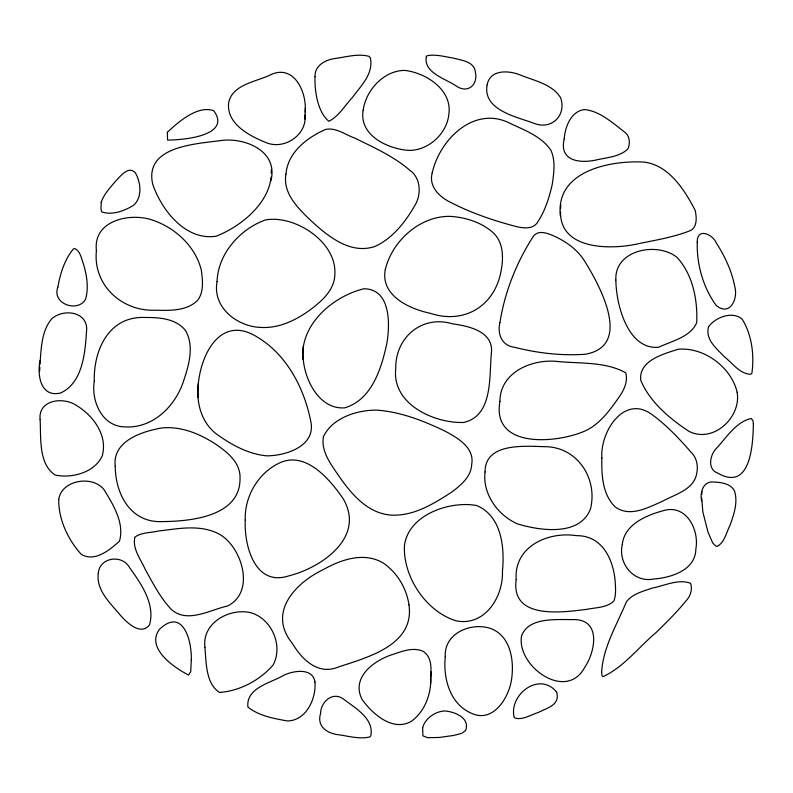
<?xml version="1.0" encoding="UTF-8"?>
<svg xmlns="http://www.w3.org/2000/svg" width="793" height="793" viewBox="0 0 793 793"><rect width="100%" height="100%" fill="white"/><g stroke="black" fill="none" stroke-linecap="round" stroke-linejoin="round"><path stroke-width="1.19" d="M40.037 360.646C37.132 375.079 40.423 397.699 60.555 393.031C82.531 382.979 85.138 353.262 86.477 331.88C89.133 311.599 63.698 308.041 51.733 318.826C41.246 331.196 41.286 348.979 39.898 364.403M198.022 397.362C195.702 364.552 216.519 310.985 257.685 337.332C287.75 355.363 305.226 390.354 311.252 423.918C314.038 446.984 285.024 455.757 266.963 455.856C248.586 454.22 231.784 445.032 217.064 434.435C201.045 422.719 195.921 402.051 198.448 383.178M305.186 112.061C307.02 91.78 293.569 62.498 268.976 75.563C254.94 81.877 232.22 85.01 228.662 102.594C226.074 124.243 250.31 136.327 267.172 143.047C285.123 149.649 307.05 134.632 305.067 114.995M560.393 215.835C555.199 170.802 610.461 160.117 644.223 162.099C669.133 165.35 684.438 189.834 695.144 210.274C696.789 217.52 697.562 228.572 688.671 231.259C672.543 237.394 655.385 240.17 638.553 243.679C611.948 249.835 559.828 250.578 560.512 211.691M560.631 208.777L560.75 204.634M270.998 180.556C278.383 150.858 244.65 137.139 220.672 140.559C195.593 144.039 143.85 146.18 152.762 184.363C161.703 210.294 185.621 240.933 216.083 236.205C240.051 227.026 268.391 204.297 271.137 176.958M304.958 119.119L305.305 107.937M302.857 359.298C299.942 324.377 332.782 296.364 363.997 288.741C390.999 289.098 390.087 324.476 386.835 343.399C381.492 368.279 372.036 399.622 344.777 407.84C317.795 409.912 302.282 375.852 303.075 352.806M303.095 352.568L303.313 346.065M430.619 683.764C430.52 673.059 433.9 657.754 422.748 651.132C413.401 647.217 403.122 650.884 394.111 654.017C375.079 659.568 350.565 676.895 362.064 699.436C372.413 713.958 393.031 732.266 411.646 721.124C424.82 711.281 431.045 694.48 430.817 678.392M701.627 500.988C699.723 492.592 703.193 480.905 713.611 482.015C721.144 482.372 730.64 483.433 734.496 490.917C738.144 502.455 733.892 514.677 729.907 525.571C726.309 532.539 724.594 542.491 717.249 546.337L715.722 545.99L712.649 542.858L707.98 532.073L702.856 511.961L701.736 498.192M39.69 370.896L39.828 367.149M271.236 173.498L271.365 169.9M430.837 677.262L431.025 671.889M701.835 494.485L701.944 491.7M556.666 692.18C560.334 705.136 547.001 707.921 538.497 712.411C530.864 714.622 522.141 720.867 514.251 717.724C508.184 694.827 539.656 670.7 556.666 692.18M601.619 672.206L602.075 675.914L602.997 676.647C623.734 667.181 638.682 647.157 656.029 632.566C666.358 622.426 676.786 612.295 685.895 601.015C690.406 596.366 692.695 589.586 690.594 583.311C678.243 578.583 664.385 585.829 652.034 588.148C643.014 591.39 632.219 593.749 626.331 601.976C616.885 624.755 603.086 647.187 601.619 672.206M491.392 353.073C489.083 376.506 493.276 416.047 463.469 422.481C433.602 423.264 391.722 403.964 395.747 368.596C395.221 337.412 422.005 314.553 452.694 323.861C468.911 326.082 493.92 331.553 491.392 353.073M115.223 466.294C115.51 494.663 130.914 523.638 163.467 521.566C191.549 521.239 240.477 516.184 240.021 478.427C240.824 462.131 226.055 450.989 213.832 442.98C198.409 433.226 180.269 426.059 161.713 427.972C142.086 431.382 112.17 440.987 115.223 466.294M753.35 423.512C753.072 444.318 750.763 492.215 717.556 473.005C707.425 469.367 709.854 455.608 715.702 449.106C726.021 438.36 736.112 421.42 751.367 418.516L753.122 421.152L753.35 423.512M408.97 604.831C414.739 645.066 367.873 657.258 338.423 666.992C318.023 675.557 301.935 659.459 292.339 643.371C267.31 612.811 294.956 583.083 323.514 569.483C341.168 559.462 364.374 551.65 383.257 563.07C397.144 572.506 406.571 588.277 408.97 604.831M314.98 682.119C316.229 698.692 306.376 720.5 287.572 720.956C274.081 718.627 258.607 715.831 247.922 707.019C245.741 687.67 271.107 682.892 284.013 675.16C293.618 670.61 312.967 667.488 314.98 682.119M191.291 659.895L190.736 671.542L188.605 675.041C174.222 667.765 145.476 648.159 159.452 629.315C182.866 606.992 192.015 640.754 191.291 659.895M96.429 250.638C92.682 284.717 121.706 311.48 154.972 310.222C169.533 310.519 187.098 311.391 197.982 299.893C204.069 291.348 202.612 279.939 201.323 270.126C195.237 245.374 173.389 226.015 149.352 219.116C127.177 213.198 92.93 221.465 96.429 250.638M737.143 392.277C741.455 417.336 713.135 443.743 688.988 431.323C669.788 418.734 649.616 401.922 640.764 380.263C638.444 360.428 663.602 354.015 678.065 349.257C703.946 346.878 731.344 367.189 737.143 392.277M204.921 647.375C206.279 662.205 205.565 683.388 219.473 692.418C239.516 691.129 260.173 680.146 273.149 664.93C283.587 645.482 271.355 617.925 249.973 612.503C228.771 608.122 201.828 623.199 204.921 647.375M245.245 520.059C244.056 545.435 254.731 587.157 289.009 575.817C321.928 567.461 365.979 536.99 343.022 498.48C329.164 478.447 304.185 448.997 277.094 464.183C257.081 474.769 244.422 497.508 245.245 520.059M40.116 419.586C41.117 437.518 38.262 463.806 55.123 475.007C71.826 478.724 94.863 472.459 102.307 455.737C107.888 435.089 92.989 415.294 76.088 405.213C63.192 396.639 37.945 399.731 40.116 419.586M57.869 287.096C51.396 304.125 78.418 313.076 85.674 298.971C88.766 287.71 86.893 275.667 83.652 264.644C81.471 259.222 80.727 251.44 74.929 248.615L73.501 248.863C64.62 259.331 60.228 273.694 57.869 287.096M58.751 499.362C58.355 519.365 68.109 539.805 81.322 554.406C94.793 562.336 109.662 550.045 119.426 541.203C124.838 523.241 112.923 504.061 103.734 489.241C91.988 475.007 61.438 480.092 58.751 499.362M94.278 381.036C91.036 400.971 101.91 426.456 124.749 426.882C153.604 428.735 176.502 405.074 184.224 378.975C189.329 363.789 194.107 345.282 185.473 330.512C176.026 318.489 159.244 317.398 145.119 317.478C109.028 315.842 93.515 349.822 94.278 381.036M101.207 202.146L100.979 209.203L101.791 211.929C112.289 215.518 124.897 210.819 133.908 205.02C142.502 196.971 140.837 182.251 135.355 172.844C128.436 165.083 120.209 176.571 115.441 181.339C110.078 187.743 104.012 194.166 101.207 202.146M98.312 573.26C95.923 590.547 110.713 603.404 120.635 615.556C127.138 622.822 140.797 636.145 149.58 624.795C155.369 603.889 141.104 583.787 129.586 567.59C122.122 553.93 99.274 557.41 98.312 573.26M134.651 538.447C132.837 549.737 140.757 559.253 145.05 568.987C152.752 582.944 160.097 597.456 171.11 609.173C186.692 623.992 210.175 609.797 227.581 605.971C256.238 591.905 241.617 545.326 218.065 533.52C199.271 524.223 177.82 528.762 157.956 531.092C150.353 532.926 141.055 532.281 134.711 537.287L134.651 538.447M167.382 132.282L167.551 140.074C182.301 140.123 232.299 135.98 213.704 110.683C197.705 105.043 178.346 121.884 167.382 132.282M217.084 281.515C212.157 307.555 237.464 326.914 261.343 327.459C278.967 328.342 295.62 320.372 309.577 310.271C321.443 301.499 334.805 290.03 334.844 273.981C336.827 242.014 294.887 214.645 265.447 219.939C240.101 228.949 217.916 253.77 217.084 281.515M285.956 174.063C282.645 192.808 297.434 207.637 309.716 219.502C326.934 235.422 349.763 254.959 374.94 246.464C393.576 237.94 406.7 220.285 416.394 202.74C421.252 191.737 420.211 177.444 409.604 170.079C393.447 156.221 373.79 147.439 354.848 138.111C345.48 134.909 335.905 127.138 325.556 129.447C307.05 137.576 287.75 152.365 285.956 174.063M315.029 76.663C314.484 90.571 317.606 112.289 328.907 121.299C338.988 116.105 345.034 105.34 352.588 97.192C361.063 85.773 373.85 73.471 370.321 57.82L369.052 56.353C358.495 53.468 347.076 56.719 336.44 58.315C326.409 59.306 314.563 64.927 315.029 76.663M323.385 436.814C320.887 451.713 331.048 464.341 338.789 475.919C351.319 493.94 367.506 513.388 391.068 515.113C413.639 516.342 433.83 503.704 452.05 491.878C460.931 485.138 471.211 476.593 471.686 464.529C474.848 447.49 457.145 437.587 444.526 430.877C423.333 420.726 400.842 411.944 377.2 410.15C357.455 409.803 332.208 417.733 323.385 436.814M320.58 713.403C316.328 727.072 328.153 733.961 339.88 734.913C349.654 736.469 360.032 739.264 369.816 736.984L370.797 735.874C374.346 718.478 354.986 707.98 343.389 698.99C332.604 691.1 320.679 701.974 320.58 713.403M363.154 110.316C358.842 135.633 388.312 149.213 409.287 150.412C428.765 150.383 447.054 133.462 448.848 114.182C452.397 89.768 425.94 72.738 404.599 70.399C383.584 70.587 365.821 90.343 363.154 110.316M385.299 269.541C380.204 295.551 409.446 308.983 430.292 313.294C462.884 324.159 492.909 307.476 500.482 273.853C503.595 259.787 504.378 242.519 492.503 232.101C480.836 222.09 465.362 217.292 450.196 216.37C419.953 215.775 392.139 240.953 385.299 269.541M404.46 545.554C402.834 576.798 426.297 612.107 456.649 620.949C485.147 626.282 503.436 596.564 502.435 571.297C504.784 547.666 501.691 515.807 476.534 505.508C449.611 500.581 408.266 514.816 404.46 545.554M426.347 56.65C423.214 73.214 446.637 78.953 457.006 86.536C468.385 93.633 478.209 84.345 475.374 72.143C474.591 61.636 461.467 60.199 453.418 58.137C444.744 56.709 435.575 53.954 426.852 55.797L426.347 56.65M432.225 172.815C428.369 186.92 440.026 197.487 451.594 202.859C471.409 213.03 492.661 220.256 514.142 225.985C522.319 228.235 533.58 230.238 538.318 221.049C545.396 210.036 549.271 197.259 552.215 184.6C553.821 173.35 555.794 160.989 550.897 150.283C541.728 136.723 525.481 130.538 511.198 123.906C474.987 104.359 439.768 139.122 432.225 172.815M422.659 727.647L422.887 735.825L427.566 737.688L439.025 737.48L453.447 735.488L461.675 733.406L465.66 730.452C470.209 717.824 454.924 711.945 445.25 710.964C435.545 711.073 425.217 718.28 422.659 727.647M445.26 656.673C442.96 678.521 450.146 704.977 472.479 713.7C492.879 722.473 507.867 698.95 511.158 681.752C514.687 662.601 511.445 636.085 490.52 628.443C471.002 621.98 443.842 633.21 445.26 656.673M487.14 84.821C482.451 110.177 516.758 116.839 534.125 123.371C551.492 130.25 566.658 115.431 560.71 97.916C552.493 84.276 534.779 80.807 520.902 75.266C509.493 70.299 490.044 68.981 487.14 84.821M485.058 471.974C482.412 493.92 497.776 515.272 517.363 523.826C539.874 530.785 580.139 536.603 590.507 508.779C597.912 478.625 577.473 446.984 545.118 446.677C525.283 446.271 484.87 442.266 485.058 471.974M499.907 322.622C497.181 333.615 501.751 345.708 514.171 347.195C537.188 353.083 561.325 355.908 585.046 354.283C633.924 346.035 598.774 283.547 583.549 259.44C575.896 248.189 564.338 240.438 551.987 235.164C546.288 232.825 538.11 230.188 533.55 236.017C516.689 261.928 504.715 292.032 499.907 322.622M499.927 401.427C491.571 449.344 557.063 443.178 584.679 431.134C599.667 424.414 609.45 410.724 618.639 397.729C623.704 390.562 628.294 381.75 625.727 372.779C605.039 361.251 579.078 363.818 556.111 361.34C531.062 359.219 499.996 372.591 499.927 401.427M516.184 579.594C510.633 619.7 561.583 612.444 586.205 609.42C595.424 607.468 606.814 607.963 613.931 600.945C616.24 594.8 615.527 587.92 615.18 581.477C613.346 559.224 602.184 535.295 576.293 535.652C547.973 531.29 513.785 546.546 516.184 579.594M521.536 636.006C516.402 666.15 566.301 702.261 584.828 667.2C594.978 652.233 601.57 620.245 574.578 619.561C557.875 619.967 528.653 616.359 521.536 636.006M564.22 138.825C558.738 161.455 580.377 163.685 597 159.799C607.497 157.401 619.868 156.766 627.977 148.906C630.455 142.869 629.791 135.008 623.675 131.4C612.008 122.36 599.756 111.218 584.57 109.533C571.069 111.06 565.022 126.92 564.22 138.825M601.867 458.027C601.471 474.819 602.363 494.554 615.219 506.945C629.92 517.71 648.188 507.5 662.522 501.245C674.893 494.366 694.143 489.717 696.73 473.322C698.276 465.6 696.76 457.68 690.941 452.099C679.423 438.856 667.25 425.881 653.125 415.393C624.388 392.892 599.944 431.957 601.867 458.027M615.864 280.008C616.002 303.838 627.55 350.169 658.725 347.245C671.691 341.01 690.653 337.104 696.7 322.642C697.761 299.903 692.755 274.249 676.895 257.259C657.06 241.488 614.327 249.795 615.864 280.008M622.287 544.513C617.896 563.426 633.666 583.033 653.62 579.019C671.156 577.73 695.649 570.197 695.867 548.885C699.416 529.932 686.312 504.051 663.88 510.533C646.731 515.073 624.349 524.272 622.287 544.513M697.245 242.113C696.601 264.238 703.143 287.611 716.257 305.464C729.679 316.744 738.214 299.05 734.853 287.036C731.929 271.265 724.941 256.417 716.317 242.985C712.808 234.292 696.948 227.194 697.245 242.113M708.496 326.865C705.155 339.573 716.515 348.514 724.197 356.592C732.266 362.877 739.681 373.959 750.684 374.306L751.873 373.325C754.45 355.314 751.913 334.686 742.089 319.054C732.326 310.678 715.157 317.388 708.496 326.865"/></g></svg>
